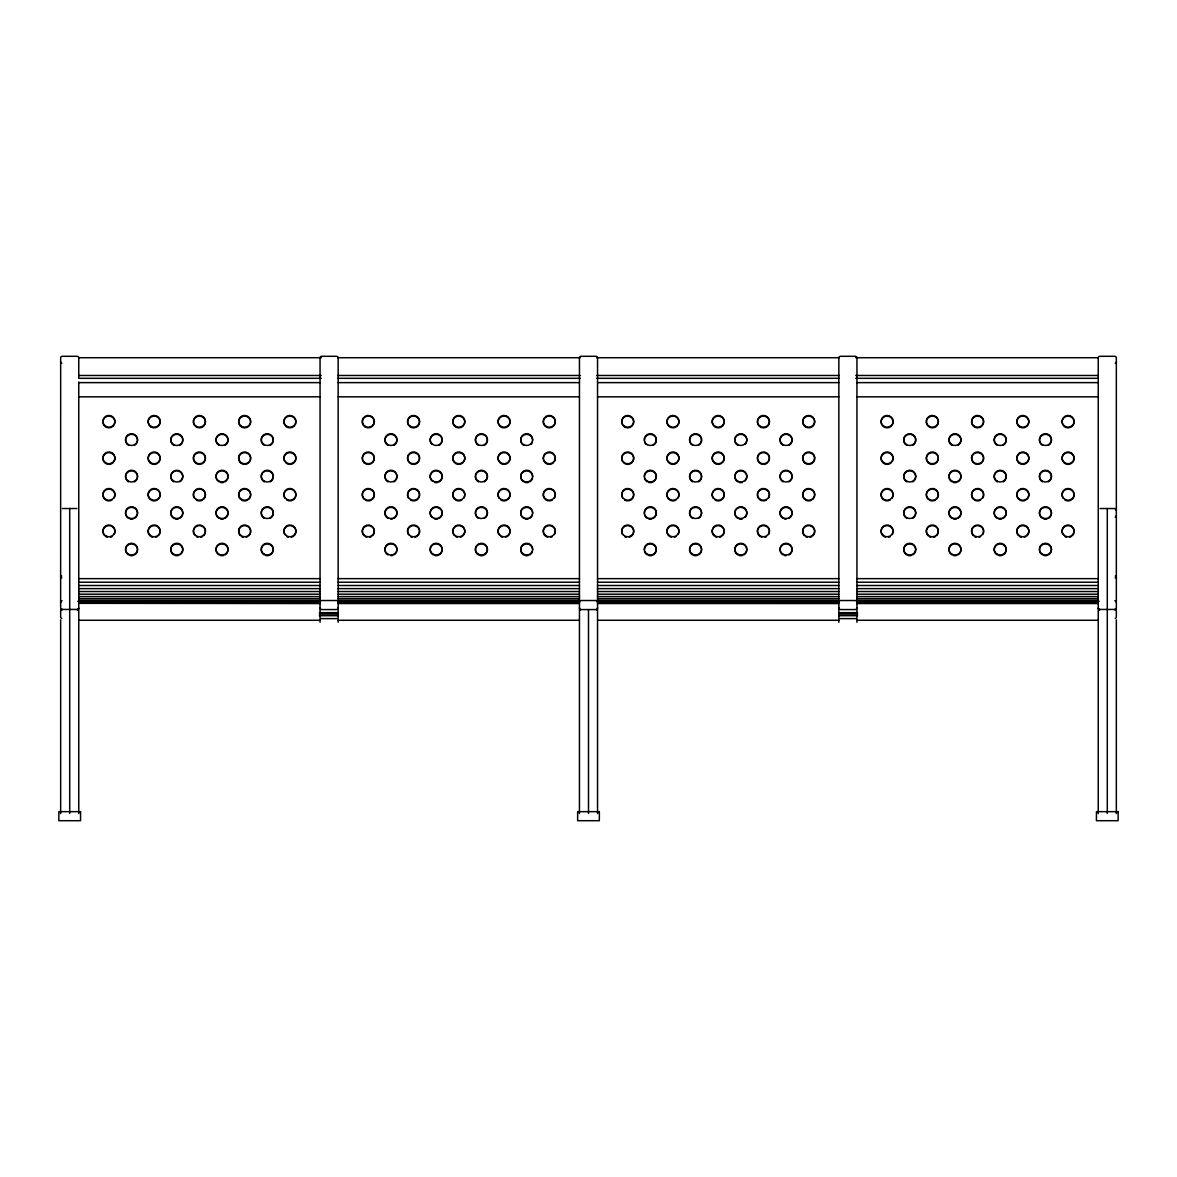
<?xml version="1.0" encoding="UTF-8"?>
<svg xmlns="http://www.w3.org/2000/svg" width="1177" height="1177" viewBox="0 0 1177 1177"><rect width="100%" height="100%" fill="white"/><g stroke="black" fill="none" stroke-linecap="round" stroke-linejoin="round"><path stroke-width="1.5" d="M1116.34 515.673L1115.222 517.233M60.66 576.45L61.778 576.097M1116.34 577.554L1115.222 577.892M61.778 609.436L77.638 609.436M1099.362 609.436L1115.222 609.436M61.998 609.495A1.78 1.78 0 0 1 60.645 607.773L60.66 357.72A1.81 1.412 0 0 1 62.469 356.293L76.946 356.293A1.81 1.412 0 0 1 78.756 357.72L321.218 357.72M337.755 357.72L580.217 357.72M596.754 357.72L839.216 357.72M855.753 357.72L1098.215 357.72A1.81 1.412 0 0 1 1100.054 356.293L1114.531 356.293A1.81 1.412 0 0 1 1116.34 357.72L1116.34 600.505M78.756 375.478L321.218 375.478M337.755 375.478L580.217 375.478M596.754 375.478L839.216 375.478M855.753 375.478L1098.215 375.478M321.218 378.317L78.756 378.317L78.756 357.72M337.755 378.317L580.217 378.317M596.754 378.317L839.216 378.317M855.753 378.317L1098.215 378.317M78.756 382.628L320.056 382.628M338.152 382.628L579.452 382.628M597.548 382.628L838.848 382.628M856.944 382.628L1098.244 382.628M78.756 396.826L320.056 396.826M338.152 396.826L579.452 396.826M597.548 396.826L838.848 396.826M856.944 396.826L1098.244 396.826M62.469 508.523L76.946 508.523M1100.054 508.523L1114.766 508.538L1116.34 510.377M78.756 578.643L320.056 578.643M338.152 578.643L579.452 578.643M597.548 578.643L838.848 578.643M856.944 578.643L1098.244 578.643M78.756 582.218L320.056 582.218M338.152 582.218L579.452 582.218M597.548 582.218L838.848 582.218M856.944 582.218L1098.244 582.218M78.756 585.513L320.056 585.513M338.152 585.513L579.452 585.513M597.548 585.513L838.848 585.513M856.944 585.513L1098.244 585.513M78.756 588.632L320.056 588.632M338.152 588.632L579.452 588.632M597.548 588.632L838.848 588.632M856.944 588.632L1098.244 588.632M78.756 591.531L320.056 591.531M338.152 591.531L579.452 591.531M597.548 591.531L838.848 591.531M856.944 591.531L1098.244 591.531M78.756 594.194L320.056 594.194M338.152 594.194L579.452 594.194M597.548 594.194L838.848 594.194M856.944 594.194L1098.244 594.194M78.756 596.577L320.056 596.577M338.152 596.577L579.452 596.577M597.548 596.577L838.848 596.577M856.944 596.577L1098.244 596.577M78.756 598.637L320.056 598.637M338.152 598.637L579.452 598.637M597.548 598.637L838.848 598.637M856.944 598.637L1098.244 598.637M78.756 600.373L320.056 600.373M338.152 600.373L579.452 600.373M597.548 600.373L838.848 600.373M856.944 600.373L1098.244 600.373M78.756 601.741L320.056 601.741M338.152 601.741L579.452 601.741M597.548 601.741L838.848 601.741M856.944 601.741L1098.244 601.741M78.756 602.727L320.056 602.727M338.152 602.727L579.452 602.727M597.548 602.727L838.848 602.727M856.944 602.727L1098.244 602.727M78.756 603.33L320.056 603.551M338.152 603.536L579.452 603.551M597.548 603.536L838.848 603.551M856.944 603.551L1098.244 603.536M319.394 612.673L337.755 612.673M839.245 612.673L857.606 612.673M319.394 614.085L337.755 614.085M839.245 614.085L857.606 614.085M319.394 615.703L337.755 615.703M839.245 615.703L857.606 615.703M78.756 620.279L320.056 620.279M338.152 620.279L579.452 620.279M597.548 620.279L838.848 620.279M856.944 620.279L1098.244 620.279M1115.222 576.097L1116.34 576.45M61.778 577.892L60.66 577.554M1116.34 619.852L1116.34 813.601M1107.292 508.523L1107.292 813.469M1098.244 357.72L1098.244 813.601M856.944 622.28L856.944 357.72A1.81 1.412 0 0 0 855.135 356.293L840.658 356.293A1.81 1.412 0 0 0 838.848 357.72L838.848 622.28M597.548 813.601L597.548 357.72A1.81 1.412 0 0 0 595.739 356.293L581.261 356.293A1.81 1.412 0 0 0 579.452 357.72L579.452 813.601M588.5 609.568L588.5 813.469M338.152 622.28L338.152 357.72A1.81 1.412 0 0 0 336.342 356.293L321.865 356.293A1.81 1.412 0 0 0 320.056 357.72L320.056 622.28M78.756 382.069L78.756 813.601M69.708 508.523L69.708 813.469M60.66 619.852L60.66 813.601M77.182 609.583A1.81 1.81 0 0 1 78.388 610.274M61.778 609.701A1.81 1.81 0 0 0 60.66 611.378L60.66 616.807A1.81 1.81 0 0 0 61.778 618.484M1100.054 609.568A1.795 1.677 0 0 1 1098.494 608.686M1099.583 609.495A1.78 1.78 0 0 1 1098.244 608.009M1098.229 602.492A1.795 1.795 0 0 1 1098.774 601.241A1.795 1.677 0 0 0 1098.494 601.609M1115.222 600.653A1.81 1.81 0 0 1 1116.34 602.33L1116.34 607.803A1.81 1.81 0 0 1 1114.957 609.509M1116.09 608.686A1.795 1.677 0 0 1 1114.531 609.568M1115.222 600.858A1.795 1.795 0 0 1 1116.355 602.492M62.469 609.568A1.795 1.677 0 0 1 60.91 608.686M60.645 602.492A1.795 1.795 0 0 1 61.778 600.858M60.66 602.33A1.81 1.81 0 0 1 61.778 600.653M78.506 601.609A1.795 1.677 0 0 0 78.226 601.241A1.795 1.795 0 0 1 78.771 602.492M78.506 608.686A1.795 1.677 0 0 1 76.946 609.568M78.741 607.994A1.81 1.81 0 0 1 77.388 609.509M78.226 601.05A1.81 1.81 0 0 1 78.756 602.33M61.778 363.266A1.81 1.412 0 0 1 60.66 361.957M338.152 607.759A1.81 1.81 0 0 1 336.342 609.568L321.865 609.568A1.81 1.81 0 0 1 320.056 607.759M338.152 602.33A1.81 1.81 0 0 0 336.342 600.52L321.865 600.52A1.81 1.81 0 0 0 320.056 602.33M321.174 618.484A1.81 1.81 0 0 0 321.865 618.616L336.342 618.616A1.81 1.81 0 0 0 337.034 618.484M856.944 607.759A1.81 1.81 0 0 1 855.135 609.568L840.658 609.568A1.81 1.81 0 0 1 838.848 607.759M856.944 602.33A1.81 1.81 0 0 0 855.135 600.52L840.658 600.52A1.81 1.81 0 0 0 838.848 602.33M839.966 618.484A1.81 1.81 0 0 0 840.658 618.616L855.135 618.616A1.81 1.81 0 0 0 855.826 618.484M1115.222 618.484A1.81 1.81 0 0 0 1116.34 616.807L1116.34 611.378A1.81 1.81 0 0 0 1115.222 609.701M1098.612 610.274A1.81 1.81 0 0 1 1099.818 609.583M597.548 607.759A1.81 1.81 0 0 1 595.739 609.568L581.261 609.568A1.81 1.81 0 0 1 579.452 607.759M597.548 602.33A1.81 1.81 0 0 0 595.739 600.52L581.261 600.52A1.81 1.81 0 0 0 579.452 602.33M579.82 610.274A1.81 1.81 0 0 1 580.791 609.627M596.209 609.627A1.81 1.81 0 0 1 597.18 610.274M644.305 549.777A6.032 5.9 0 0 1 653.353 544.671A6.032 5.9 0 0 1 653.353 554.897M651.896 555.485A6.032 5.9 0 0 1 648.777 555.485M647.321 554.897A6.032 5.9 0 0 1 644.51 551.307M622.486 534.476A6.032 5.9 0 0 1 625.164 526.178A6.032 5.9 0 0 1 633.373 529.503A6.032 5.9 0 0 1 629.268 537.227M626.149 537.227A6.032 5.9 0 0 1 624.693 536.638M737.802 445.333A6.032 5.9 0 0 1 735.875 436.844A6.032 5.9 0 0 1 744.703 435.711A6.032 5.9 0 0 1 745.085 444.406M737.802 481.849A6.032 5.9 0 0 1 735.875 473.36A6.032 5.9 0 0 1 744.703 472.227A6.032 5.9 0 0 1 745.085 480.922M742.378 482.438A6.032 5.9 0 0 1 739.259 482.438M713.939 535.697A6.032 5.9 0 0 1 713.939 527.355A6.032 5.9 0 0 1 722.457 527.355A6.032 5.9 0 0 1 722.457 535.697M721.221 536.638A6.032 5.9 0 0 1 719.765 537.227M716.631 537.227A6.032 5.9 0 0 1 715.175 536.638M761.887 537.227A6.032 5.9 0 0 1 757.767 529.503A6.032 5.9 0 0 1 765.992 526.178A6.032 5.9 0 0 1 768.669 534.476M766.462 536.638A6.032 5.9 0 0 1 765.006 537.227M767.713 426.148A6.032 5.9 0 0 1 757.767 423.985A6.032 5.9 0 0 1 763.961 416.099A6.032 5.9 0 0 1 768.669 424.926M692.562 481.849A6.032 5.9 0 0 1 690.958 472.948A6.032 5.9 0 0 1 700.197 472.948A6.032 5.9 0 0 1 698.594 481.849M804.421 535.697A6.032 5.9 0 0 1 804.421 527.355A6.032 5.9 0 0 1 812.954 527.355A6.032 5.9 0 0 1 812.954 535.697M811.703 536.638A6.032 5.9 0 0 1 810.247 537.227M807.128 537.227A6.032 5.9 0 0 1 805.671 536.638M783.043 554.897A6.032 5.9 0 0 1 781.44 545.996A6.032 5.9 0 0 1 790.679 545.996A6.032 5.9 0 0 1 789.076 554.897M786.059 555.676A6.032 5.9 0 0 1 784.5 555.485M783.043 518.366A6.032 5.9 0 0 1 781.44 509.479A6.032 5.9 0 0 1 790.679 509.479A6.032 5.9 0 0 1 789.076 518.366M786.059 519.16A6.032 5.9 0 0 1 784.5 518.969M804.421 499.18A6.032 5.9 0 0 1 804.421 490.838A6.032 5.9 0 0 1 812.954 490.838A6.032 5.9 0 0 1 812.954 499.18M811.703 500.107A6.032 5.9 0 0 1 805.671 500.107M737.802 554.897A6.032 5.9 0 0 1 736.199 545.996A6.032 5.9 0 0 1 745.438 545.996A6.032 5.9 0 0 1 743.835 554.897M742.378 555.485A6.032 5.9 0 0 1 739.259 555.485M692.562 554.897A6.032 5.9 0 0 1 690.958 545.996A6.032 5.9 0 0 1 700.197 545.996A6.032 5.9 0 0 1 698.594 554.897M697.137 555.485A6.032 5.9 0 0 1 694.018 555.485M737.802 518.366A6.032 5.9 0 0 1 735.875 509.876A6.032 5.9 0 0 1 744.703 508.744A6.032 5.9 0 0 1 745.085 517.439M742.378 518.969A6.032 5.9 0 0 1 739.259 518.969M766.462 500.107A6.032 5.9 0 0 1 757.502 496.032A6.032 5.9 0 0 1 764.491 489.191A6.032 5.9 0 0 1 768.669 497.959M783.043 481.849A6.032 5.9 0 0 1 781.44 472.948A6.032 5.9 0 0 1 790.679 472.948A6.032 5.9 0 0 1 789.076 481.849M767.713 462.664A6.032 5.9 0 0 1 757.767 460.501A6.032 5.9 0 0 1 763.961 452.615A6.032 5.9 0 0 1 768.669 461.443M783.043 445.333A6.032 5.9 0 0 1 781.44 436.432A6.032 5.9 0 0 1 790.679 436.432A6.032 5.9 0 0 1 789.076 445.333M712.968 461.443A6.032 5.9 0 0 1 717.676 452.615A6.032 5.9 0 0 1 723.87 460.501A6.032 5.9 0 0 1 713.939 462.664M712.968 497.959A6.032 5.9 0 0 1 714.733 490.176A6.032 5.9 0 0 1 722.825 491.221A6.032 5.9 0 0 1 722.457 499.18M721.221 500.107A6.032 5.9 0 0 1 715.175 500.107M692.562 518.366A6.032 5.9 0 0 1 690.958 509.479A6.032 5.9 0 0 1 700.197 509.479A6.032 5.9 0 0 1 698.594 518.366M671.39 537.227A6.032 5.9 0 0 1 667.285 529.503A6.032 5.9 0 0 1 675.51 526.178A6.032 5.9 0 0 1 678.173 534.476M675.966 536.638A6.032 5.9 0 0 1 674.509 537.227M668.683 499.18A6.032 5.9 0 0 1 668.33 491.221A6.032 5.9 0 0 1 676.407 490.176A6.032 5.9 0 0 1 678.173 497.959M675.966 500.107A6.032 5.9 0 0 1 669.934 500.107M644.305 513.26A6.032 5.9 0 0 1 653.353 508.155A6.032 5.9 0 0 1 653.353 518.366M651.896 518.969A6.032 5.9 0 0 1 648.777 518.969M647.321 518.366A6.032 5.9 0 0 1 644.51 514.79M622.486 497.959A6.032 5.9 0 0 1 626.664 489.191A6.032 5.9 0 0 1 633.653 496.032A6.032 5.9 0 0 1 624.693 500.107M622.486 424.926A6.032 5.9 0 0 1 627.179 416.099A6.032 5.9 0 0 1 633.373 423.985A6.032 5.9 0 0 1 623.442 426.148M712.968 424.926A6.032 5.9 0 0 1 717.676 416.099A6.032 5.9 0 0 1 723.87 423.985A6.032 5.9 0 0 1 713.939 426.148M677.216 426.148A6.032 5.9 0 0 1 667.285 423.985A6.032 5.9 0 0 1 673.479 416.099A6.032 5.9 0 0 1 678.173 424.926M644.305 440.227A6.032 5.9 0 0 1 653.353 435.122A6.032 5.9 0 0 1 653.353 445.333M646.07 444.406A6.032 5.9 0 0 1 644.51 441.758M622.486 461.443A6.032 5.9 0 0 1 627.179 452.615A6.032 5.9 0 0 1 633.373 460.501A6.032 5.9 0 0 1 623.442 462.664M677.216 462.664A6.032 5.9 0 0 1 667.285 460.501A6.032 5.9 0 0 1 673.479 452.615A6.032 5.9 0 0 1 678.173 461.443M692.562 445.333A6.032 5.9 0 0 1 690.958 436.432A6.032 5.9 0 0 1 700.197 436.432A6.032 5.9 0 0 1 698.594 445.333M644.305 476.744A6.032 5.9 0 0 1 653.353 471.639A6.032 5.9 0 0 1 653.353 481.849M651.896 482.438A6.032 5.9 0 0 1 648.777 482.438M647.321 481.849A6.032 5.9 0 0 1 644.51 478.274M906.717 554.897A6.032 5.9 0 0 1 905.113 545.996A6.032 5.9 0 0 1 914.352 545.996A6.032 5.9 0 0 1 912.749 554.897M911.292 555.485A6.032 5.9 0 0 1 908.173 555.485M885.545 537.227A6.032 5.9 0 0 1 881.441 529.503A6.032 5.9 0 0 1 889.65 526.178A6.032 5.9 0 0 1 892.328 534.476M890.121 536.638A6.032 5.9 0 0 1 888.664 537.227M997.199 445.333A6.032 5.9 0 0 1 995.595 436.432A6.032 5.9 0 0 1 1004.834 436.432A6.032 5.9 0 0 1 1003.231 445.333M1062.86 424.926A6.032 5.9 0 0 1 1067.554 416.099A6.032 5.9 0 0 1 1073.748 423.985A6.032 5.9 0 0 1 1063.817 426.148M997.199 481.849A6.032 5.9 0 0 1 995.595 472.948A6.032 5.9 0 0 1 1004.834 472.948A6.032 5.9 0 0 1 1003.231 481.849M973.335 535.697A6.032 5.9 0 0 1 972.967 527.737A6.032 5.9 0 0 1 981.059 526.693A6.032 5.9 0 0 1 982.824 534.476M980.603 536.638A6.032 5.9 0 0 1 979.161 537.227M976.027 537.227A6.032 5.9 0 0 1 974.571 536.638M1018.576 535.697A6.032 5.9 0 0 1 1018.576 527.355A6.032 5.9 0 0 1 1027.109 527.355A6.032 5.9 0 0 1 1027.109 535.697M1025.858 536.638A6.032 5.9 0 0 1 1024.402 537.227M1021.283 537.227A6.032 5.9 0 0 1 1019.826 536.638M951.958 481.849A6.032 5.9 0 0 1 950.354 472.948A6.032 5.9 0 0 1 959.593 472.948A6.032 5.9 0 0 1 957.99 481.849M956.533 482.438A6.032 5.9 0 0 1 953.414 482.438M1062.86 534.476A6.032 5.9 0 0 1 1064.626 526.693A6.032 5.9 0 0 1 1072.703 527.737A6.032 5.9 0 0 1 1072.35 535.697M1071.099 536.638A6.032 5.9 0 0 1 1069.643 537.227M1066.524 537.227A6.032 5.9 0 0 1 1065.067 536.638M1042.439 554.897A6.032 5.9 0 0 1 1040.836 545.996A6.032 5.9 0 0 1 1050.075 545.996A6.032 5.9 0 0 1 1048.472 554.897M1047.015 555.485A6.032 5.9 0 0 1 1043.896 555.485M1042.439 518.366A6.032 5.9 0 0 1 1040.836 509.479A6.032 5.9 0 0 1 1050.075 509.479A6.032 5.9 0 0 1 1048.472 518.366M1047.015 518.969A6.032 5.9 0 0 1 1043.896 518.969M1062.86 497.959A6.032 5.9 0 0 1 1064.626 490.176A6.032 5.9 0 0 1 1072.703 491.221A6.032 5.9 0 0 1 1072.35 499.18M1071.099 500.107A6.032 5.9 0 0 1 1065.067 500.107M997.199 554.897A6.032 5.9 0 0 1 995.595 545.996A6.032 5.9 0 0 1 1004.834 545.996A6.032 5.9 0 0 1 1003.231 554.897M1001.774 555.485A6.032 5.9 0 0 1 998.655 555.485M951.958 554.897A6.032 5.9 0 0 1 950.354 545.996A6.032 5.9 0 0 1 959.593 545.996A6.032 5.9 0 0 1 957.99 554.897M956.533 555.485A6.032 5.9 0 0 1 953.414 555.485M997.199 518.366A6.032 5.9 0 0 1 995.595 509.479A6.032 5.9 0 0 1 1004.834 509.479A6.032 5.9 0 0 1 1003.231 518.366M1001.774 518.969A6.032 5.9 0 0 1 998.655 518.969M1018.576 499.18A6.032 5.9 0 0 1 1018.576 490.838A6.032 5.9 0 0 1 1027.109 490.838A6.032 5.9 0 0 1 1027.109 499.18M1025.858 500.107A6.032 5.9 0 0 1 1019.826 500.107M1042.439 481.849A6.032 5.9 0 0 1 1040.836 472.948A6.032 5.9 0 0 1 1050.075 472.948A6.032 5.9 0 0 1 1048.472 481.849M1062.86 461.443A6.032 5.9 0 0 1 1067.554 452.615A6.032 5.9 0 0 1 1073.748 460.501A6.032 5.9 0 0 1 1063.817 462.664M1042.439 445.333A6.032 5.9 0 0 1 1040.836 436.432A6.032 5.9 0 0 1 1050.075 436.432A6.032 5.9 0 0 1 1048.472 445.333M981.853 462.664A6.032 5.9 0 0 1 971.922 460.501A6.032 5.9 0 0 1 978.116 452.615A6.032 5.9 0 0 1 982.824 461.443M973.335 499.18A6.032 5.9 0 0 1 972.967 491.221A6.032 5.9 0 0 1 981.059 490.176A6.032 5.9 0 0 1 982.824 497.959M980.603 500.107A6.032 5.9 0 0 1 974.571 500.107M951.958 518.366A6.032 5.9 0 0 1 950.354 509.479A6.032 5.9 0 0 1 959.593 509.479A6.032 5.9 0 0 1 957.99 518.366M956.533 518.969A6.032 5.9 0 0 1 953.414 518.969M928.079 535.697A6.032 5.9 0 0 1 928.079 527.355A6.032 5.9 0 0 1 936.612 527.355A6.032 5.9 0 0 1 936.612 535.697M935.362 536.638A6.032 5.9 0 0 1 933.905 537.227M930.786 537.227A6.032 5.9 0 0 1 929.33 536.638M928.079 499.18A6.032 5.9 0 0 1 928.079 490.838A6.032 5.9 0 0 1 936.612 490.838A6.032 5.9 0 0 1 936.612 499.18M935.362 500.107A6.032 5.9 0 0 1 929.33 500.107M906.717 518.366A6.032 5.9 0 0 1 905.113 509.479A6.032 5.9 0 0 1 914.352 509.479A6.032 5.9 0 0 1 912.749 518.366M890.121 500.107A6.032 5.9 0 0 1 881.161 496.032A6.032 5.9 0 0 1 888.149 489.191A6.032 5.9 0 0 1 892.328 497.959M891.372 426.148A6.032 5.9 0 0 1 881.441 423.985A6.032 5.9 0 0 1 887.635 416.099A6.032 5.9 0 0 1 892.328 424.926M981.853 426.148A6.032 5.9 0 0 1 971.922 423.985A6.032 5.9 0 0 1 978.116 416.099A6.032 5.9 0 0 1 982.824 424.926M927.123 424.926A6.032 5.9 0 0 1 931.831 416.099A6.032 5.9 0 0 1 938.025 423.985A6.032 5.9 0 0 1 928.079 426.148M906.717 445.333A6.032 5.9 0 0 1 905.113 436.432A6.032 5.9 0 0 1 914.352 436.432A6.032 5.9 0 0 1 912.749 445.333M891.372 462.664A6.032 5.9 0 0 1 881.441 460.501A6.032 5.9 0 0 1 887.635 452.615A6.032 5.9 0 0 1 892.328 461.443M951.958 445.333A6.032 5.9 0 0 1 950.354 436.432A6.032 5.9 0 0 1 959.593 436.432A6.032 5.9 0 0 1 957.99 445.333M906.717 481.849A6.032 5.9 0 0 1 905.113 472.948A6.032 5.9 0 0 1 914.352 472.948A6.032 5.9 0 0 1 912.749 481.849M1098.244 602.33A1.81 1.81 0 0 1 1098.774 601.05M1116.34 361.957A1.81 1.412 0 0 1 1115.222 363.266M387.924 554.897A6.032 5.9 0 0 1 386.321 545.996A6.032 5.9 0 0 1 395.56 545.996A6.032 5.9 0 0 1 393.957 554.897M392.5 555.485A6.032 5.9 0 0 1 390.941 555.676M364.046 535.697A6.032 5.9 0 0 1 364.046 527.355A6.032 5.9 0 0 1 372.579 527.355A6.032 5.9 0 0 1 372.579 535.697M371.329 536.638A6.032 5.9 0 0 1 369.872 537.227M366.753 537.227A6.032 5.9 0 0 1 365.297 536.638M478.406 445.333A6.032 5.9 0 0 1 476.803 436.432A6.032 5.9 0 0 1 486.042 436.432A6.032 5.9 0 0 1 484.438 445.333M553.558 426.148A6.032 5.9 0 0 1 543.627 423.985A6.032 5.9 0 0 1 549.821 416.099A6.032 5.9 0 0 1 554.514 424.926M478.406 481.849A6.032 5.9 0 0 1 476.803 472.948A6.032 5.9 0 0 1 486.042 472.948A6.032 5.9 0 0 1 484.438 481.849M454.543 535.697A6.032 5.9 0 0 1 454.543 527.355A6.032 5.9 0 0 1 463.061 527.355A6.032 5.9 0 0 1 463.061 535.697M461.825 536.638A6.032 5.9 0 0 1 460.369 537.227M457.235 537.227A6.032 5.9 0 0 1 455.779 536.638M498.827 534.476A6.032 5.9 0 0 1 501.49 526.178A6.032 5.9 0 0 1 509.715 529.503A6.032 5.9 0 0 1 505.61 537.227M502.491 537.227A6.032 5.9 0 0 1 501.034 536.638M498.827 424.926A6.032 5.9 0 0 1 503.521 416.099A6.032 5.9 0 0 1 509.715 423.985A6.032 5.9 0 0 1 499.784 426.148M431.915 480.922A6.032 5.9 0 0 1 432.297 472.227A6.032 5.9 0 0 1 441.125 473.36A6.032 5.9 0 0 1 439.198 481.849M437.741 482.438A6.032 5.9 0 0 1 434.622 482.438M547.732 537.227A6.032 5.9 0 0 1 543.627 529.503A6.032 5.9 0 0 1 551.836 526.178A6.032 5.9 0 0 1 554.514 534.476M552.307 536.638A6.032 5.9 0 0 1 550.851 537.227M532.49 551.307A6.032 5.9 0 0 1 529.679 554.897M528.223 555.485A6.032 5.9 0 0 1 525.104 555.485M523.647 554.897A6.032 5.9 0 0 1 523.647 544.671A6.032 5.9 0 0 1 532.695 549.777M532.49 514.79A6.032 5.9 0 0 1 529.679 518.366M528.223 518.969A6.032 5.9 0 0 1 525.104 518.969M523.647 518.366A6.032 5.9 0 0 1 523.647 508.155A6.032 5.9 0 0 1 532.695 513.26M552.307 500.107A6.032 5.9 0 0 1 543.347 496.032A6.032 5.9 0 0 1 550.336 489.191A6.032 5.9 0 0 1 554.514 497.959M478.406 554.897A6.032 5.9 0 0 1 476.803 545.996A6.032 5.9 0 0 1 486.042 545.996A6.032 5.9 0 0 1 484.438 554.897M482.982 555.485A6.032 5.9 0 0 1 479.863 555.485M433.165 554.897A6.032 5.9 0 0 1 431.562 545.996A6.032 5.9 0 0 1 440.801 545.996A6.032 5.9 0 0 1 439.198 554.897M437.741 555.485A6.032 5.9 0 0 1 434.622 555.485M478.406 518.366A6.032 5.9 0 0 1 476.803 509.479A6.032 5.9 0 0 1 486.042 509.479A6.032 5.9 0 0 1 484.438 518.366M498.827 497.959A6.032 5.9 0 0 1 500.593 490.176A6.032 5.9 0 0 1 508.67 491.221A6.032 5.9 0 0 1 508.317 499.18M507.066 500.107A6.032 5.9 0 0 1 501.034 500.107M532.49 478.274A6.032 5.9 0 0 1 529.679 481.849M528.223 482.438A6.032 5.9 0 0 1 525.104 482.438M523.647 481.849A6.032 5.9 0 0 1 523.647 471.639A6.032 5.9 0 0 1 532.695 476.744M553.558 462.664A6.032 5.9 0 0 1 543.627 460.501A6.032 5.9 0 0 1 549.821 452.615A6.032 5.9 0 0 1 554.514 461.443M498.827 461.443A6.032 5.9 0 0 1 503.521 452.615A6.032 5.9 0 0 1 509.715 460.501A6.032 5.9 0 0 1 499.784 462.664M532.49 441.758A6.032 5.9 0 0 1 530.93 444.406M523.647 445.333A6.032 5.9 0 0 1 523.647 435.122A6.032 5.9 0 0 1 532.695 440.227M463.061 462.664A6.032 5.9 0 0 1 453.13 460.501A6.032 5.9 0 0 1 459.324 452.615A6.032 5.9 0 0 1 464.032 461.443M454.543 499.18A6.032 5.9 0 0 1 454.175 491.221A6.032 5.9 0 0 1 462.267 490.176A6.032 5.9 0 0 1 464.032 497.959M461.825 500.107A6.032 5.9 0 0 1 455.779 500.107M431.915 517.439A6.032 5.9 0 0 1 432.297 508.744A6.032 5.9 0 0 1 441.125 509.876A6.032 5.9 0 0 1 439.198 518.366M437.741 518.969A6.032 5.9 0 0 1 434.622 518.969M408.331 534.476A6.032 5.9 0 0 1 411.008 526.178A6.032 5.9 0 0 1 419.233 529.503A6.032 5.9 0 0 1 415.113 537.227M411.994 537.227A6.032 5.9 0 0 1 410.538 536.638M408.331 497.959A6.032 5.9 0 0 1 412.509 489.191A6.032 5.9 0 0 1 419.498 496.032A6.032 5.9 0 0 1 410.538 500.107M387.924 518.366A6.032 5.9 0 0 1 386.321 509.479A6.032 5.9 0 0 1 395.56 509.479A6.032 5.9 0 0 1 393.957 518.366M392.5 518.969A6.032 5.9 0 0 1 390.941 519.16M364.046 499.18A6.032 5.9 0 0 1 364.046 490.838A6.032 5.9 0 0 1 372.579 490.838A6.032 5.9 0 0 1 372.579 499.18M371.329 500.107A6.032 5.9 0 0 1 365.297 500.107M463.061 426.148A6.032 5.9 0 0 1 453.13 423.985A6.032 5.9 0 0 1 459.324 416.099A6.032 5.9 0 0 1 464.032 424.926M408.331 424.926A6.032 5.9 0 0 1 413.039 416.099A6.032 5.9 0 0 1 419.233 423.985A6.032 5.9 0 0 1 409.287 426.148M387.924 445.333A6.032 5.9 0 0 1 386.321 436.432A6.032 5.9 0 0 1 395.56 436.432A6.032 5.9 0 0 1 393.957 445.333M408.331 461.443A6.032 5.9 0 0 1 413.039 452.615A6.032 5.9 0 0 1 419.233 460.501A6.032 5.9 0 0 1 409.287 462.664M431.915 444.406A6.032 5.9 0 0 1 432.297 435.711A6.032 5.9 0 0 1 441.125 436.844A6.032 5.9 0 0 1 439.198 445.333M387.924 481.849A6.032 5.9 0 0 1 386.321 472.948A6.032 5.9 0 0 1 395.56 472.948A6.032 5.9 0 0 1 393.957 481.849M128.528 554.897A6.032 5.9 0 0 1 126.925 545.996A6.032 5.9 0 0 1 136.164 545.996A6.032 5.9 0 0 1 134.561 554.897M133.104 555.485A6.032 5.9 0 0 1 129.985 555.485M104.65 535.697A6.032 5.9 0 0 1 104.297 527.737A6.032 5.9 0 0 1 112.374 526.693A6.032 5.9 0 0 1 114.14 534.476M111.933 536.638A6.032 5.9 0 0 1 110.476 537.227M107.357 537.227A6.032 5.9 0 0 1 105.901 536.638M219.01 445.333A6.032 5.9 0 0 1 217.407 436.432A6.032 5.9 0 0 1 226.646 436.432A6.032 5.9 0 0 1 225.042 445.333M284.672 424.926A6.032 5.9 0 0 1 289.365 416.099A6.032 5.9 0 0 1 295.559 423.985A6.032 5.9 0 0 1 285.628 426.148M219.01 481.849A6.032 5.9 0 0 1 217.407 472.948A6.032 5.9 0 0 1 226.646 472.948A6.032 5.9 0 0 1 225.042 481.849M223.586 482.438A6.032 5.9 0 0 1 220.467 482.438M194.176 534.476A6.032 5.9 0 0 1 195.941 526.693A6.032 5.9 0 0 1 204.033 527.737A6.032 5.9 0 0 1 203.665 535.697M202.429 536.638A6.032 5.9 0 0 1 200.973 537.227M197.839 537.227A6.032 5.9 0 0 1 196.397 536.638M240.388 535.697A6.032 5.9 0 0 1 240.388 527.355A6.032 5.9 0 0 1 248.921 527.355A6.032 5.9 0 0 1 248.921 535.697M247.67 536.638A6.032 5.9 0 0 1 246.214 537.227M243.095 537.227A6.032 5.9 0 0 1 241.638 536.638M248.921 426.148A6.032 5.9 0 0 1 238.975 423.985A6.032 5.9 0 0 1 245.169 416.099A6.032 5.9 0 0 1 249.877 424.926M173.769 481.849A6.032 5.9 0 0 1 172.166 472.948A6.032 5.9 0 0 1 181.405 472.948A6.032 5.9 0 0 1 179.801 481.849M284.672 534.476A6.032 5.9 0 0 1 287.35 526.178A6.032 5.9 0 0 1 295.559 529.503A6.032 5.9 0 0 1 291.455 537.227M288.336 537.227A6.032 5.9 0 0 1 286.879 536.638M264.251 554.897A6.032 5.9 0 0 1 262.648 545.996A6.032 5.9 0 0 1 271.887 545.996A6.032 5.9 0 0 1 270.283 554.897M268.827 555.485A6.032 5.9 0 0 1 265.708 555.485M264.251 518.366A6.032 5.9 0 0 1 262.648 509.479A6.032 5.9 0 0 1 271.887 509.479A6.032 5.9 0 0 1 270.283 518.366M284.672 497.959A6.032 5.9 0 0 1 288.851 489.191A6.032 5.9 0 0 1 295.839 496.032A6.032 5.9 0 0 1 286.879 500.107M219.01 554.897A6.032 5.9 0 0 1 217.407 545.996A6.032 5.9 0 0 1 226.646 545.996A6.032 5.9 0 0 1 225.042 554.897M223.586 555.485A6.032 5.9 0 0 1 220.467 555.485M173.769 554.897A6.032 5.9 0 0 1 172.166 545.996A6.032 5.9 0 0 1 181.405 545.996A6.032 5.9 0 0 1 179.801 554.897M178.345 555.485A6.032 5.9 0 0 1 175.226 555.485M219.01 518.366A6.032 5.9 0 0 1 217.407 509.479A6.032 5.9 0 0 1 226.646 509.479A6.032 5.9 0 0 1 225.042 518.366M223.586 518.969A6.032 5.9 0 0 1 220.467 518.969M240.388 499.18A6.032 5.9 0 0 1 240.388 490.838A6.032 5.9 0 0 1 248.921 490.838A6.032 5.9 0 0 1 248.921 499.18M247.67 500.107A6.032 5.9 0 0 1 241.638 500.107M264.251 481.849A6.032 5.9 0 0 1 262.648 472.948A6.032 5.9 0 0 1 271.887 472.948A6.032 5.9 0 0 1 270.283 481.849M284.672 461.443A6.032 5.9 0 0 1 289.365 452.615A6.032 5.9 0 0 1 295.559 460.501A6.032 5.9 0 0 1 285.628 462.664M264.251 445.333A6.032 5.9 0 0 1 262.648 436.432A6.032 5.9 0 0 1 271.887 436.432A6.032 5.9 0 0 1 270.283 445.333M194.176 461.443A6.032 5.9 0 0 1 198.884 452.615A6.032 5.9 0 0 1 205.078 460.501A6.032 5.9 0 0 1 195.147 462.664M194.176 497.959A6.032 5.9 0 0 1 195.941 490.176A6.032 5.9 0 0 1 204.033 491.221A6.032 5.9 0 0 1 203.665 499.18M202.429 500.107A6.032 5.9 0 0 1 196.397 500.107M173.769 518.366A6.032 5.9 0 0 1 172.166 509.479A6.032 5.9 0 0 1 181.405 509.479A6.032 5.9 0 0 1 179.801 518.366M178.345 518.969A6.032 5.9 0 0 1 175.226 518.969M149.891 535.697A6.032 5.9 0 0 1 149.891 527.355A6.032 5.9 0 0 1 158.424 527.355A6.032 5.9 0 0 1 158.424 535.697M157.174 536.638A6.032 5.9 0 0 1 155.717 537.227M152.598 537.227A6.032 5.9 0 0 1 151.142 536.638M149.891 499.18A6.032 5.9 0 0 1 149.891 490.838A6.032 5.9 0 0 1 158.424 490.838A6.032 5.9 0 0 1 158.424 499.18M157.174 500.107A6.032 5.9 0 0 1 151.142 500.107M128.528 518.366A6.032 5.9 0 0 1 126.925 509.479A6.032 5.9 0 0 1 136.164 509.479A6.032 5.9 0 0 1 134.561 518.366M133.104 518.969A6.032 5.9 0 0 1 129.985 518.969M104.65 499.18A6.032 5.9 0 0 1 104.297 491.221A6.032 5.9 0 0 1 112.374 490.176A6.032 5.9 0 0 1 114.14 497.959M111.933 500.107A6.032 5.9 0 0 1 105.901 500.107M113.183 426.148A6.032 5.9 0 0 1 103.252 423.985A6.032 5.9 0 0 1 109.446 416.099A6.032 5.9 0 0 1 114.14 424.926M194.176 424.926A6.032 5.9 0 0 1 198.884 416.099A6.032 5.9 0 0 1 205.078 423.985A6.032 5.9 0 0 1 195.147 426.148M128.528 445.333A6.032 5.9 0 0 1 126.925 436.432A6.032 5.9 0 0 1 136.164 436.432A6.032 5.9 0 0 1 134.561 445.333M113.183 462.664A6.032 5.9 0 0 1 103.252 460.501A6.032 5.9 0 0 1 109.446 452.615A6.032 5.9 0 0 1 114.14 461.443M173.769 445.333A6.032 5.9 0 0 1 172.166 436.432A6.032 5.9 0 0 1 181.405 436.432A6.032 5.9 0 0 1 179.801 445.333M128.528 481.849A6.032 5.9 0 0 1 126.925 472.948A6.032 5.9 0 0 1 136.164 472.948A6.032 5.9 0 0 1 134.561 481.849M80.536 811.659L58.879 811.659L58.85 820.707L80.536 820.707L80.566 811.659M599.328 811.659L577.672 811.659L577.642 820.707L599.328 820.707L599.358 811.659M1118.121 811.659L1096.464 811.659L1096.434 820.707L1118.121 820.707L1118.15 811.659M647.321 554.264A6.032 5.9 0 0 0 656.369 549.144A6.032 5.9 0 0 0 647.321 544.039A6.032 5.9 0 0 0 647.321 554.264M805.671 427.074A6.032 5.9 0 0 0 814.719 421.969A6.032 5.9 0 0 0 805.671 416.864A6.032 5.9 0 0 0 805.671 427.074M805.671 426.442A6.032 5.9 0 0 0 814.719 421.337A6.032 5.9 0 0 0 805.671 416.231A6.032 5.9 0 0 0 805.671 426.442M647.321 481.216A6.032 5.9 0 0 0 656.369 476.111A6.032 5.9 0 0 0 647.321 471.006A6.032 5.9 0 0 0 647.321 481.216M647.321 517.748A6.032 5.9 0 0 0 656.369 512.628A6.032 5.9 0 0 0 647.321 507.522A6.032 5.9 0 0 0 647.321 517.748M647.321 444.7A6.032 5.9 0 0 0 656.369 439.595A6.032 5.9 0 0 0 647.321 434.49A6.032 5.9 0 0 0 647.321 444.7M804.421 535.064A6.032 5.9 0 0 0 814.513 532.416A6.032 5.9 0 0 0 807.128 525.192A6.032 5.9 0 0 0 804.421 535.064M737.802 481.216A6.032 5.9 0 0 0 746.851 476.111A6.032 5.9 0 0 0 737.802 471.006A6.032 5.9 0 0 0 737.802 481.216M760.43 426.442A6.032 5.9 0 0 0 769.478 421.337A6.032 5.9 0 0 0 760.43 416.231A6.032 5.9 0 0 0 760.43 426.442M805.671 499.475A6.032 5.9 0 0 0 814.719 494.369A6.032 5.9 0 0 0 805.671 489.264A6.032 5.9 0 0 0 805.671 499.475M759.18 462.031A6.032 5.9 0 0 0 769.272 459.383A6.032 5.9 0 0 0 761.887 452.159A6.032 5.9 0 0 0 759.18 462.031M804.421 462.031A6.032 5.9 0 0 0 814.513 459.383A6.032 5.9 0 0 0 807.128 452.159A6.032 5.9 0 0 0 804.421 462.031M759.18 535.064A6.032 5.9 0 0 0 769.272 532.416A6.032 5.9 0 0 0 761.887 525.192A6.032 5.9 0 0 0 759.18 535.064M691.311 443.773A6.032 5.9 0 0 0 701.404 441.125A6.032 5.9 0 0 0 694.018 433.901A6.032 5.9 0 0 0 691.311 443.773M783.043 517.748A6.032 5.9 0 0 0 792.092 512.628A6.032 5.9 0 0 0 783.043 507.522A6.032 5.9 0 0 0 783.043 517.748M713.939 535.064A6.032 5.9 0 0 0 724.032 532.416A6.032 5.9 0 0 0 716.631 525.192A6.032 5.9 0 0 0 713.939 535.064M668.683 535.064A6.032 5.9 0 0 0 678.776 532.416A6.032 5.9 0 0 0 671.39 525.192A6.032 5.9 0 0 0 668.683 535.064M783.043 444.7A6.032 5.9 0 0 0 792.092 439.595A6.032 5.9 0 0 0 783.043 434.49A6.032 5.9 0 0 0 783.043 444.7M624.693 426.442A6.032 5.9 0 0 0 633.741 421.337A6.032 5.9 0 0 0 624.693 416.231A6.032 5.9 0 0 0 624.693 426.442M668.683 462.031A6.032 5.9 0 0 0 678.776 459.383A6.032 5.9 0 0 0 671.39 452.159A6.032 5.9 0 0 0 668.683 462.031M715.175 499.475A6.032 5.9 0 0 0 724.238 494.369A6.032 5.9 0 0 0 715.175 489.264A6.032 5.9 0 0 0 715.175 499.475M669.934 426.442A6.032 5.9 0 0 0 678.982 421.337A6.032 5.9 0 0 0 669.934 416.231A6.032 5.9 0 0 0 669.934 426.442M692.562 481.216A6.032 5.9 0 0 0 701.61 476.111A6.032 5.9 0 0 0 692.562 471.006A6.032 5.9 0 0 0 692.562 481.216M713.939 462.031A6.032 5.9 0 0 0 724.032 459.383A6.032 5.9 0 0 0 716.631 452.159A6.032 5.9 0 0 0 713.939 462.031M669.934 499.475A6.032 5.9 0 0 0 678.982 494.369A6.032 5.9 0 0 0 669.934 489.264A6.032 5.9 0 0 0 669.934 499.475M623.442 535.064A6.032 5.9 0 0 0 633.535 532.416A6.032 5.9 0 0 0 626.149 525.192A6.032 5.9 0 0 0 623.442 535.064M624.693 499.475A6.032 5.9 0 0 0 633.741 494.369A6.032 5.9 0 0 0 624.693 489.264A6.032 5.9 0 0 0 624.693 499.475M715.175 426.442A6.032 5.9 0 0 0 724.238 421.337A6.032 5.9 0 0 0 715.175 416.231A6.032 5.9 0 0 0 715.175 426.442M737.802 517.748A6.032 5.9 0 0 0 746.851 512.628A6.032 5.9 0 0 0 737.802 507.522A6.032 5.9 0 0 0 737.802 517.748M783.043 481.216A6.032 5.9 0 0 0 792.092 476.111A6.032 5.9 0 0 0 783.043 471.006A6.032 5.9 0 0 0 783.043 481.216M736.552 443.773A6.032 5.9 0 0 0 746.645 441.125A6.032 5.9 0 0 0 739.259 433.901A6.032 5.9 0 0 0 736.552 443.773M623.442 462.031A6.032 5.9 0 0 0 633.535 459.383A6.032 5.9 0 0 0 626.149 452.159A6.032 5.9 0 0 0 623.442 462.031M692.562 517.748A6.032 5.9 0 0 0 701.61 512.628A6.032 5.9 0 0 0 692.562 507.522A6.032 5.9 0 0 0 692.562 517.748M760.43 499.475A6.032 5.9 0 0 0 769.478 494.369A6.032 5.9 0 0 0 760.43 489.264A6.032 5.9 0 0 0 760.43 499.475M783.043 554.264A6.032 5.9 0 0 0 792.092 549.144A6.032 5.9 0 0 0 783.043 544.039A6.032 5.9 0 0 0 783.043 554.264M692.562 554.264A6.032 5.9 0 0 0 701.61 549.144A6.032 5.9 0 0 0 692.562 544.039A6.032 5.9 0 0 0 692.562 554.264M737.802 554.264A6.032 5.9 0 0 0 746.851 549.144A6.032 5.9 0 0 0 737.802 544.039A6.032 5.9 0 0 0 737.802 554.264M804.421 462.664A6.032 5.9 0 0 0 814.513 460.016A6.032 5.9 0 0 0 807.128 452.792A6.032 5.9 0 0 0 804.421 462.664M906.717 554.264A6.032 5.9 0 0 0 915.765 549.144A6.032 5.9 0 0 0 906.717 544.039A6.032 5.9 0 0 0 906.717 554.264M1065.067 426.442A6.032 5.9 0 0 0 1074.115 421.337A6.032 5.9 0 0 0 1065.067 416.231A6.032 5.9 0 0 0 1065.067 426.442M906.717 481.216A6.032 5.9 0 0 0 915.765 476.111A6.032 5.9 0 0 0 906.717 471.006A6.032 5.9 0 0 0 906.717 481.216M906.717 517.748A6.032 5.9 0 0 0 915.765 512.628A6.032 5.9 0 0 0 906.717 507.522A6.032 5.9 0 0 0 906.717 517.748M905.466 443.773A6.032 5.9 0 0 0 915.559 441.125A6.032 5.9 0 0 0 908.173 433.901A6.032 5.9 0 0 0 905.466 443.773M1063.817 535.064A6.032 5.9 0 0 0 1073.91 532.416A6.032 5.9 0 0 0 1066.524 525.192A6.032 5.9 0 0 0 1063.817 535.064M997.199 481.216A6.032 5.9 0 0 0 1006.247 476.111A6.032 5.9 0 0 0 997.199 471.006A6.032 5.9 0 0 0 997.199 481.216M1019.826 426.442A6.032 5.9 0 0 0 1028.875 421.337A6.032 5.9 0 0 0 1019.826 416.231A6.032 5.9 0 0 0 1019.826 426.442M1019.826 427.074A6.032 5.9 0 0 0 1028.875 421.969A6.032 5.9 0 0 0 1019.826 416.864A6.032 5.9 0 0 0 1019.826 427.074M1065.067 499.475A6.032 5.9 0 0 0 1074.115 494.369A6.032 5.9 0 0 0 1065.067 489.264A6.032 5.9 0 0 0 1065.067 499.475M1018.576 462.031A6.032 5.9 0 0 0 1028.669 459.383A6.032 5.9 0 0 0 1021.283 452.159A6.032 5.9 0 0 0 1018.576 462.031M1063.817 462.031A6.032 5.9 0 0 0 1073.91 459.383A6.032 5.9 0 0 0 1066.524 452.159A6.032 5.9 0 0 0 1063.817 462.031M1018.576 535.064A6.032 5.9 0 0 0 1028.669 532.416A6.032 5.9 0 0 0 1021.283 525.192A6.032 5.9 0 0 0 1018.576 535.064M950.707 443.773A6.032 5.9 0 0 0 960.8 441.125A6.032 5.9 0 0 0 953.414 433.901A6.032 5.9 0 0 0 950.707 443.773M1042.439 517.748A6.032 5.9 0 0 0 1051.488 512.628A6.032 5.9 0 0 0 1042.439 507.522A6.032 5.9 0 0 0 1042.439 517.748M973.335 535.064A6.032 5.9 0 0 0 983.428 532.416A6.032 5.9 0 0 0 976.027 525.192A6.032 5.9 0 0 0 973.335 535.064M928.079 535.064A6.032 5.9 0 0 0 938.172 532.416A6.032 5.9 0 0 0 930.786 525.192A6.032 5.9 0 0 0 928.079 535.064M1042.439 444.7A6.032 5.9 0 0 0 1051.488 439.595A6.032 5.9 0 0 0 1042.439 434.49A6.032 5.9 0 0 0 1042.439 444.7M884.089 426.442A6.032 5.9 0 0 0 893.137 421.337A6.032 5.9 0 0 0 884.089 416.231A6.032 5.9 0 0 0 884.089 426.442M928.079 462.031A6.032 5.9 0 0 0 938.172 459.383A6.032 5.9 0 0 0 930.786 452.159A6.032 5.9 0 0 0 928.079 462.031M973.335 498.548A6.032 5.9 0 0 0 983.428 495.9A6.032 5.9 0 0 0 976.027 488.676A6.032 5.9 0 0 0 973.335 498.548M929.33 426.442A6.032 5.9 0 0 0 938.378 421.337A6.032 5.9 0 0 0 929.33 416.231A6.032 5.9 0 0 0 929.33 426.442M951.958 481.216A6.032 5.9 0 0 0 961.006 476.111A6.032 5.9 0 0 0 951.958 471.006A6.032 5.9 0 0 0 951.958 481.216M973.335 462.031A6.032 5.9 0 0 0 983.428 459.383A6.032 5.9 0 0 0 976.027 452.159A6.032 5.9 0 0 0 973.335 462.031M928.079 498.548A6.032 5.9 0 0 0 938.172 495.9A6.032 5.9 0 0 0 930.786 488.676A6.032 5.9 0 0 0 928.079 498.548M882.838 535.064A6.032 5.9 0 0 0 892.931 532.416A6.032 5.9 0 0 0 885.545 525.192A6.032 5.9 0 0 0 882.838 535.064M882.838 498.548A6.032 5.9 0 0 0 892.931 495.9A6.032 5.9 0 0 0 885.545 488.676A6.032 5.9 0 0 0 882.838 498.548M974.571 426.442A6.032 5.9 0 0 0 983.619 421.337A6.032 5.9 0 0 0 974.571 416.231A6.032 5.9 0 0 0 974.571 426.442M997.199 517.748A6.032 5.9 0 0 0 1006.247 512.628A6.032 5.9 0 0 0 997.199 507.522A6.032 5.9 0 0 0 997.199 517.748M1042.439 481.216A6.032 5.9 0 0 0 1051.488 476.111A6.032 5.9 0 0 0 1042.439 471.006A6.032 5.9 0 0 0 1042.439 481.216M995.948 443.773A6.032 5.9 0 0 0 1006.041 441.125A6.032 5.9 0 0 0 998.655 433.901A6.032 5.9 0 0 0 995.948 443.773M882.838 462.031A6.032 5.9 0 0 0 892.931 459.383A6.032 5.9 0 0 0 885.545 452.159A6.032 5.9 0 0 0 882.838 462.031M951.958 517.748A6.032 5.9 0 0 0 961.006 512.628A6.032 5.9 0 0 0 951.958 507.522A6.032 5.9 0 0 0 951.958 517.748M1018.576 498.548A6.032 5.9 0 0 0 1028.669 495.9A6.032 5.9 0 0 0 1021.283 488.676A6.032 5.9 0 0 0 1018.576 498.548M1042.439 554.264A6.032 5.9 0 0 0 1051.488 549.144A6.032 5.9 0 0 0 1042.439 544.039A6.032 5.9 0 0 0 1042.439 554.264M951.958 554.264A6.032 5.9 0 0 0 961.006 549.144A6.032 5.9 0 0 0 951.958 544.039A6.032 5.9 0 0 0 951.958 554.264M997.199 554.264A6.032 5.9 0 0 0 1006.247 549.144A6.032 5.9 0 0 0 997.199 544.039A6.032 5.9 0 0 0 997.199 554.264M1018.576 462.664A6.032 5.9 0 0 0 1028.669 460.016A6.032 5.9 0 0 0 1021.283 452.792A6.032 5.9 0 0 0 1018.576 462.664M928.079 462.664A6.032 5.9 0 0 0 938.172 460.016A6.032 5.9 0 0 0 930.786 452.792A6.032 5.9 0 0 0 928.079 462.664M387.924 554.264A6.032 5.9 0 0 0 396.973 549.144A6.032 5.9 0 0 0 387.924 544.039A6.032 5.9 0 0 0 387.924 554.264M546.275 426.442A6.032 5.9 0 0 0 555.323 421.337A6.032 5.9 0 0 0 546.275 416.231A6.032 5.9 0 0 0 546.275 426.442M387.924 481.216A6.032 5.9 0 0 0 396.973 476.111A6.032 5.9 0 0 0 387.924 471.006A6.032 5.9 0 0 0 387.924 481.216M387.924 517.748A6.032 5.9 0 0 0 396.973 512.628A6.032 5.9 0 0 0 387.924 507.522A6.032 5.9 0 0 0 387.924 517.748M387.924 444.7A6.032 5.9 0 0 0 396.973 439.595A6.032 5.9 0 0 0 387.924 434.49A6.032 5.9 0 0 0 387.924 444.7M545.025 535.064A6.032 5.9 0 0 0 555.117 532.416A6.032 5.9 0 0 0 547.732 525.192A6.032 5.9 0 0 0 545.025 535.064M478.406 481.216A6.032 5.9 0 0 0 487.455 476.111A6.032 5.9 0 0 0 478.406 471.006A6.032 5.9 0 0 0 478.406 481.216M501.034 426.442A6.032 5.9 0 0 0 510.082 421.337A6.032 5.9 0 0 0 501.034 416.231A6.032 5.9 0 0 0 501.034 426.442M546.275 499.475A6.032 5.9 0 0 0 555.323 494.369A6.032 5.9 0 0 0 546.275 489.264A6.032 5.9 0 0 0 546.275 499.475M499.784 462.031A6.032 5.9 0 0 0 509.876 459.383A6.032 5.9 0 0 0 502.491 452.159A6.032 5.9 0 0 0 499.784 462.031M545.025 462.031A6.032 5.9 0 0 0 555.117 459.383A6.032 5.9 0 0 0 547.732 452.159A6.032 5.9 0 0 0 545.025 462.031M499.784 535.064A6.032 5.9 0 0 0 509.876 532.416A6.032 5.9 0 0 0 502.491 525.192A6.032 5.9 0 0 0 499.784 535.064M431.915 443.773A6.032 5.9 0 0 0 442.008 441.125A6.032 5.9 0 0 0 434.622 433.901A6.032 5.9 0 0 0 431.915 443.773M523.647 517.748A6.032 5.9 0 0 0 532.695 512.628A6.032 5.9 0 0 0 523.647 507.522A6.032 5.9 0 0 0 523.647 517.748M454.543 535.064A6.032 5.9 0 0 0 464.635 532.416A6.032 5.9 0 0 0 457.235 525.192A6.032 5.9 0 0 0 454.543 535.064M409.287 535.064A6.032 5.9 0 0 0 419.38 532.416A6.032 5.9 0 0 0 411.994 525.192A6.032 5.9 0 0 0 409.287 535.064M523.647 444.7A6.032 5.9 0 0 0 532.695 439.595A6.032 5.9 0 0 0 523.647 434.49A6.032 5.9 0 0 0 523.647 444.7M365.297 426.442A6.032 5.9 0 0 0 374.345 421.337A6.032 5.9 0 0 0 365.297 416.231A6.032 5.9 0 0 0 365.297 426.442M409.287 462.031A6.032 5.9 0 0 0 419.38 459.383A6.032 5.9 0 0 0 411.994 452.159A6.032 5.9 0 0 0 409.287 462.031M455.779 499.475A6.032 5.9 0 0 0 464.841 494.369A6.032 5.9 0 0 0 455.779 489.264A6.032 5.9 0 0 0 455.779 499.475M410.538 426.442A6.032 5.9 0 0 0 419.586 421.337A6.032 5.9 0 0 0 410.538 416.231A6.032 5.9 0 0 0 410.538 426.442M433.165 481.216A6.032 5.9 0 0 0 442.214 476.111A6.032 5.9 0 0 0 433.165 471.006A6.032 5.9 0 0 0 433.165 481.216M454.543 462.031A6.032 5.9 0 0 0 464.635 459.383A6.032 5.9 0 0 0 457.235 452.159A6.032 5.9 0 0 0 454.543 462.031M410.538 499.475A6.032 5.9 0 0 0 419.586 494.369A6.032 5.9 0 0 0 410.538 489.264A6.032 5.9 0 0 0 410.538 499.475M364.046 535.064A6.032 5.9 0 0 0 374.139 532.416A6.032 5.9 0 0 0 366.753 525.192A6.032 5.9 0 0 0 364.046 535.064M365.297 499.475A6.032 5.9 0 0 0 374.345 494.369A6.032 5.9 0 0 0 365.297 489.264A6.032 5.9 0 0 0 365.297 499.475M455.779 426.442A6.032 5.9 0 0 0 464.841 421.337A6.032 5.9 0 0 0 455.779 416.231A6.032 5.9 0 0 0 455.779 426.442M478.406 517.748A6.032 5.9 0 0 0 487.455 512.628A6.032 5.9 0 0 0 478.406 507.522A6.032 5.9 0 0 0 478.406 517.748M523.647 481.216A6.032 5.9 0 0 0 532.695 476.111A6.032 5.9 0 0 0 523.647 471.006A6.032 5.9 0 0 0 523.647 481.216M477.156 443.773A6.032 5.9 0 0 0 487.249 441.125A6.032 5.9 0 0 0 479.863 433.901A6.032 5.9 0 0 0 477.156 443.773M364.046 462.031A6.032 5.9 0 0 0 374.139 459.383A6.032 5.9 0 0 0 366.753 452.159A6.032 5.9 0 0 0 364.046 462.031M433.165 517.748A6.032 5.9 0 0 0 442.214 512.628A6.032 5.9 0 0 0 433.165 507.522A6.032 5.9 0 0 0 433.165 517.748M501.034 499.475A6.032 5.9 0 0 0 510.082 494.369A6.032 5.9 0 0 0 501.034 489.264A6.032 5.9 0 0 0 501.034 499.475M523.647 554.264A6.032 5.9 0 0 0 532.695 549.144A6.032 5.9 0 0 0 523.647 544.039A6.032 5.9 0 0 0 523.647 554.264M433.165 554.264A6.032 5.9 0 0 0 442.214 549.144A6.032 5.9 0 0 0 433.165 544.039A6.032 5.9 0 0 0 433.165 554.264M478.406 554.264A6.032 5.9 0 0 0 487.455 549.144A6.032 5.9 0 0 0 478.406 544.039A6.032 5.9 0 0 0 478.406 554.264M365.297 427.074A6.032 5.9 0 0 0 374.345 421.969A6.032 5.9 0 0 0 365.297 416.864A6.032 5.9 0 0 0 365.297 427.074M364.046 462.664A6.032 5.9 0 0 0 374.139 460.016A6.032 5.9 0 0 0 366.753 452.792A6.032 5.9 0 0 0 364.046 462.664M128.528 554.264A6.032 5.9 0 0 0 137.577 549.144A6.032 5.9 0 0 0 128.528 544.039A6.032 5.9 0 0 0 128.528 554.264M286.879 426.442A6.032 5.9 0 0 0 295.927 421.337A6.032 5.9 0 0 0 286.879 416.231A6.032 5.9 0 0 0 286.879 426.442M128.528 481.216A6.032 5.9 0 0 0 137.577 476.111A6.032 5.9 0 0 0 128.528 471.006A6.032 5.9 0 0 0 128.528 481.216M128.528 517.748A6.032 5.9 0 0 0 137.577 512.628A6.032 5.9 0 0 0 128.528 507.522A6.032 5.9 0 0 0 128.528 517.748M127.278 443.773A6.032 5.9 0 0 0 137.371 441.125A6.032 5.9 0 0 0 129.985 433.901A6.032 5.9 0 0 0 127.278 443.773M285.628 535.064A6.032 5.9 0 0 0 295.721 532.416A6.032 5.9 0 0 0 288.336 525.192A6.032 5.9 0 0 0 285.628 535.064M219.01 481.216A6.032 5.9 0 0 0 228.058 476.111A6.032 5.9 0 0 0 219.01 471.006A6.032 5.9 0 0 0 219.01 481.216M241.638 426.442A6.032 5.9 0 0 0 250.686 421.337A6.032 5.9 0 0 0 241.638 416.231A6.032 5.9 0 0 0 241.638 426.442M286.879 499.475A6.032 5.9 0 0 0 295.927 494.369A6.032 5.9 0 0 0 286.879 489.264A6.032 5.9 0 0 0 286.879 499.475M240.388 462.031A6.032 5.9 0 0 0 250.48 459.383A6.032 5.9 0 0 0 243.095 452.159A6.032 5.9 0 0 0 240.388 462.031M285.628 462.031A6.032 5.9 0 0 0 295.721 459.383A6.032 5.9 0 0 0 288.336 452.159A6.032 5.9 0 0 0 285.628 462.031M240.388 535.064A6.032 5.9 0 0 0 250.48 532.416A6.032 5.9 0 0 0 243.095 525.192A6.032 5.9 0 0 0 240.388 535.064M172.519 443.773A6.032 5.9 0 0 0 182.612 441.125A6.032 5.9 0 0 0 175.226 433.901A6.032 5.9 0 0 0 172.519 443.773M264.251 517.748A6.032 5.9 0 0 0 273.299 512.628A6.032 5.9 0 0 0 264.251 507.522A6.032 5.9 0 0 0 264.251 517.748M195.147 535.064A6.032 5.9 0 0 0 205.239 532.416A6.032 5.9 0 0 0 197.839 525.192A6.032 5.9 0 0 0 195.147 535.064M149.891 535.064A6.032 5.9 0 0 0 159.984 532.416A6.032 5.9 0 0 0 152.598 525.192A6.032 5.9 0 0 0 149.891 535.064M263.001 443.773A6.032 5.9 0 0 0 273.093 441.125A6.032 5.9 0 0 0 265.708 433.901A6.032 5.9 0 0 0 263.001 443.773M105.901 426.442A6.032 5.9 0 0 0 114.949 421.337A6.032 5.9 0 0 0 105.901 416.231A6.032 5.9 0 0 0 105.901 426.442M149.891 462.031A6.032 5.9 0 0 0 159.984 459.383A6.032 5.9 0 0 0 152.598 452.159A6.032 5.9 0 0 0 149.891 462.031M196.397 499.475A6.032 5.9 0 0 0 205.445 494.369A6.032 5.9 0 0 0 196.397 489.264A6.032 5.9 0 0 0 196.397 499.475M151.142 426.442A6.032 5.9 0 0 0 160.19 421.337A6.032 5.9 0 0 0 151.142 416.231A6.032 5.9 0 0 0 151.142 426.442M173.769 481.216A6.032 5.9 0 0 0 182.818 476.111A6.032 5.9 0 0 0 173.769 471.006A6.032 5.9 0 0 0 173.769 481.216M195.147 462.031A6.032 5.9 0 0 0 205.239 459.383A6.032 5.9 0 0 0 197.839 452.159A6.032 5.9 0 0 0 195.147 462.031M151.142 499.475A6.032 5.9 0 0 0 160.19 494.369A6.032 5.9 0 0 0 151.142 489.264A6.032 5.9 0 0 0 151.142 499.475M105.901 536.006A6.032 5.9 0 0 0 114.949 530.886A6.032 5.9 0 0 0 105.901 525.781A6.032 5.9 0 0 0 105.901 536.006M105.901 499.475A6.032 5.9 0 0 0 114.949 494.369A6.032 5.9 0 0 0 105.901 489.264A6.032 5.9 0 0 0 105.901 499.475M196.397 426.442A6.032 5.9 0 0 0 205.445 421.337A6.032 5.9 0 0 0 196.397 416.231A6.032 5.9 0 0 0 196.397 426.442M219.01 517.748A6.032 5.9 0 0 0 228.058 512.628A6.032 5.9 0 0 0 219.01 507.522A6.032 5.9 0 0 0 219.01 517.748M264.251 481.216A6.032 5.9 0 0 0 273.299 476.111A6.032 5.9 0 0 0 264.251 471.006A6.032 5.9 0 0 0 264.251 481.216M217.76 443.773A6.032 5.9 0 0 0 227.852 441.125A6.032 5.9 0 0 0 220.467 433.901A6.032 5.9 0 0 0 217.76 443.773M104.65 462.031A6.032 5.9 0 0 0 114.743 459.383A6.032 5.9 0 0 0 107.357 452.159A6.032 5.9 0 0 0 104.65 462.031M173.769 517.748A6.032 5.9 0 0 0 182.818 512.628A6.032 5.9 0 0 0 173.769 507.522A6.032 5.9 0 0 0 173.769 517.748M241.638 499.475A6.032 5.9 0 0 0 250.686 494.369A6.032 5.9 0 0 0 241.638 489.264A6.032 5.9 0 0 0 241.638 499.475M264.251 554.264A6.032 5.9 0 0 0 273.299 549.144A6.032 5.9 0 0 0 264.251 544.039A6.032 5.9 0 0 0 264.251 554.264M172.519 553.322A6.032 5.9 0 0 0 182.612 550.674A6.032 5.9 0 0 0 175.226 543.45A6.032 5.9 0 0 0 172.519 553.322M217.76 553.322A6.032 5.9 0 0 0 227.852 550.674A6.032 5.9 0 0 0 220.467 543.45A6.032 5.9 0 0 0 217.76 553.322M240.388 462.664A6.032 5.9 0 0 0 250.48 460.016A6.032 5.9 0 0 0 243.095 452.792A6.032 5.9 0 0 0 240.388 462.664M151.142 427.074A6.032 5.9 0 0 0 160.19 421.969A6.032 5.9 0 0 0 151.142 416.864A6.032 5.9 0 0 0 151.142 427.074M149.891 462.664A6.032 5.9 0 0 0 159.984 460.016A6.032 5.9 0 0 0 152.598 452.792A6.032 5.9 0 0 0 149.891 462.664"/></g></svg>
